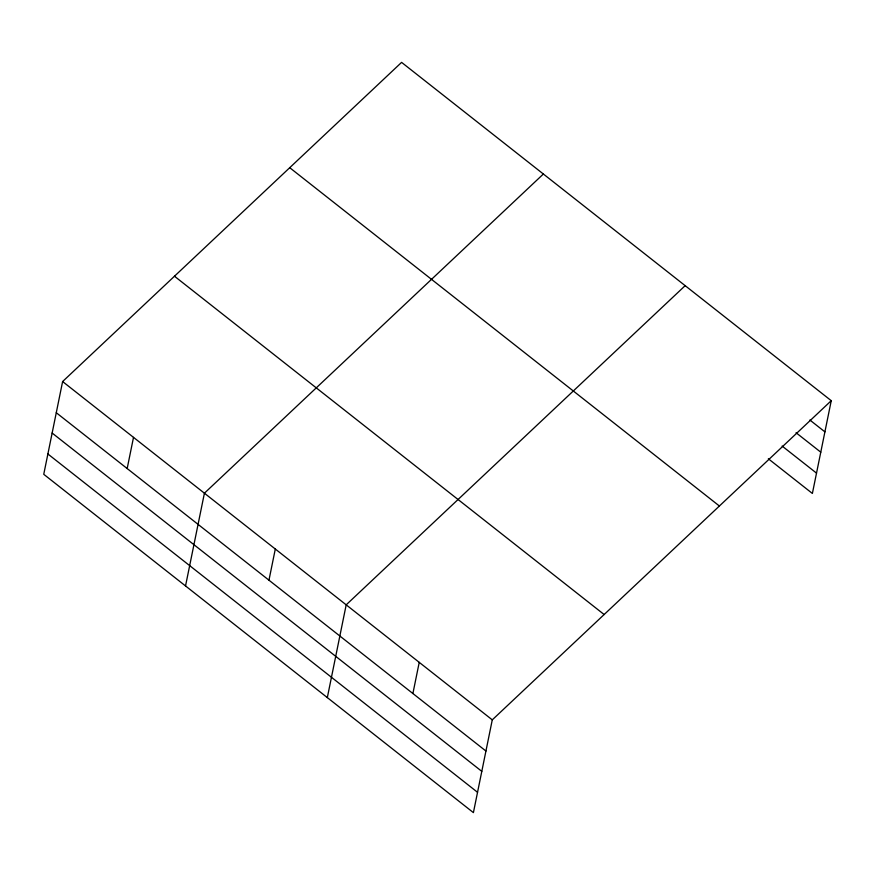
<?xml version="1.0" encoding="UTF-8"?>
<svg xmlns="http://www.w3.org/2000/svg" width="875" height="875" viewBox="0 0 875 875"><rect width="100%" height="100%" fill="white"/><g stroke="black" fill="none" stroke-linecap="round" stroke-linejoin="round"><path stroke-width="1.31" d="M62.617 381.544L43.75 474.305L473.408 812.623L492.275 719.862L831.25 400.695L401.592 62.377L62.617 381.544L492.275 719.862M127.17 468.541L133.514 437.369M185.533 585.955L204.411 493.194L543.375 174.016M268.964 580.191L275.308 549.019M327.327 697.594L346.194 604.833L685.169 285.666M412.891 693.525L419.234 662.353M831.25 400.695L812.383 493.456L768.337 458.773M809.867 420.022L824.906 431.867M796.064 432.731L820.772 452.189M782.141 446.064L816.517 473.123M289.734 167.705L719.392 506.012M174.486 276.227L604.144 614.534M56.284 412.727L485.931 751.034M52.15 433.048L481.797 771.356M47.884 453.983L477.542 792.302"/></g></svg>
